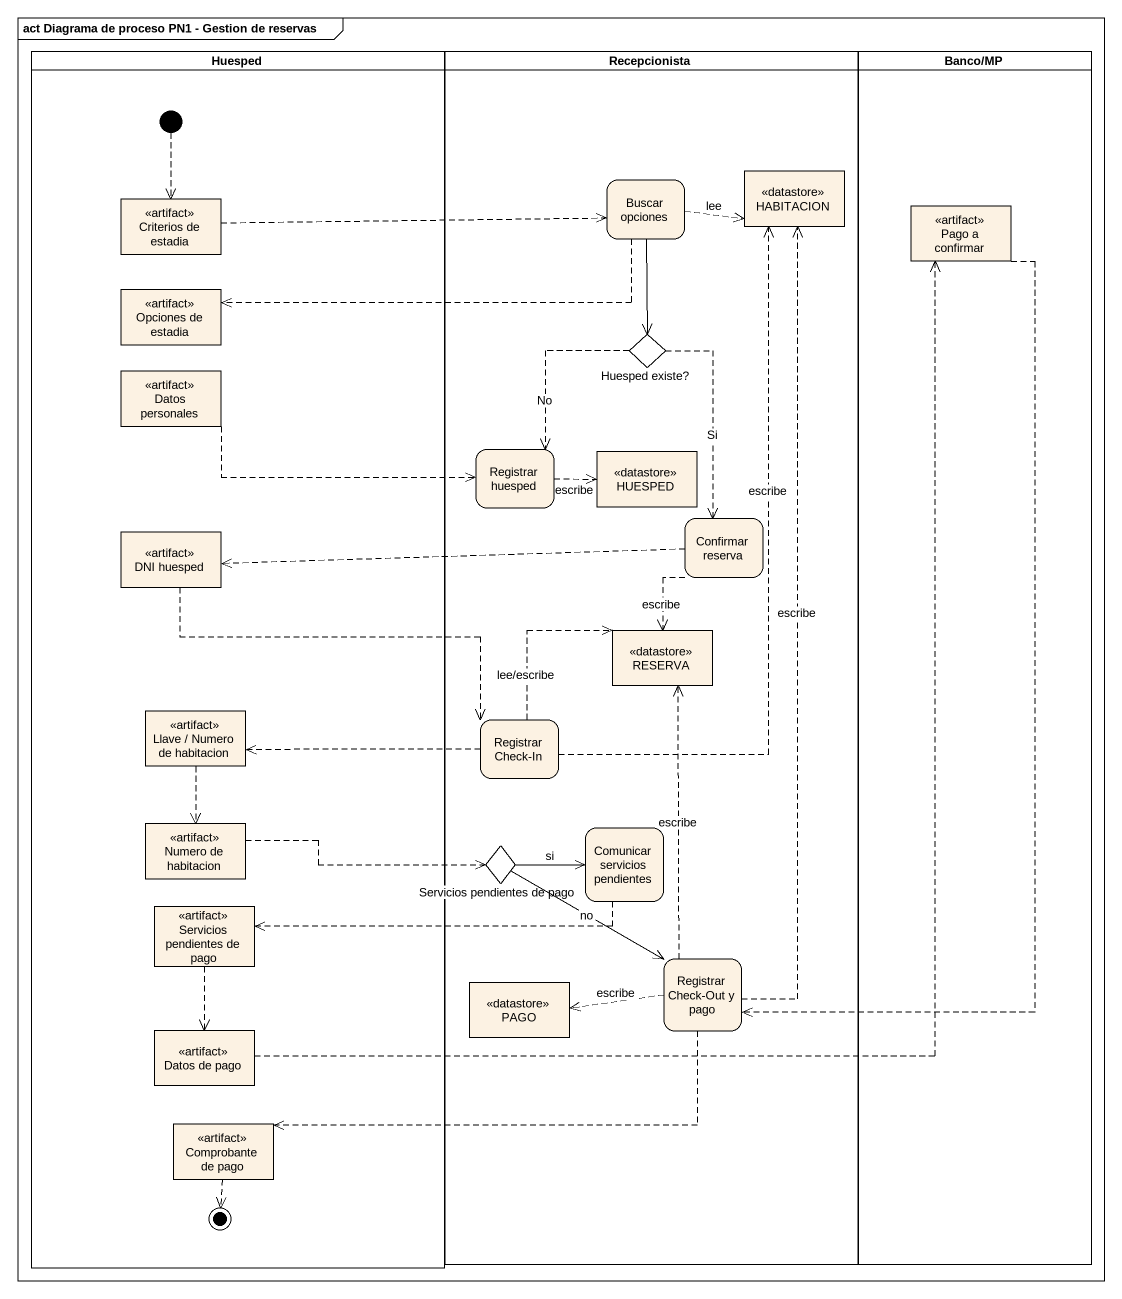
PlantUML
@startuml
mainframe act Diagrama de proceso PN1 - Gestion de reservas
hide empty description
state Huesped <<partition>> {
  state "Criterios de estadia" as Criterios_de_estadia <<artifact>>
  state "Opciones de estadia" as Opciones_de_estadia <<artifact>>
  state "Datos personales" as Datos_personales <<artifact>>
  state "DNI huesped" as DNI_huesped <<artifact>>
  state "Llave / Numero de habitacion" as Llave_Numero_de_habitacion <<artifact>>
  state "Numero de habitacion" as Numero_de_habitacion <<artifact>>
  state "Servicios pendientes de pago" as Servicios_pendientes_de_pago_2 <<artifact>>
  state "Datos de pago" as Datos_de_pago <<artifact>>
  state "Comprobante de pago" as Comprobante_de_pago <<artifact>>
  [*] -[dashed]-> Criterios_de_estadia
  Comprobante_de_pago -[dashed]-> [*]
}
state Recepcionista <<partition>> {
  state "Buscar opciones" as Buscar_opciones
  state HABITACION <<datastore>>
  state "Huesped existe?" as Huesped_existe <<choice>>
  state "Registrar huesped" as Registrar_huesped
  state HUESPED <<datastore>>
  state "Confirmar reserva" as Confirmar_reserva
  state RESERVA <<datastore>>
  state "Registrar Check-In" as Registrar_Check_In
  state "Servicios pendientes de pago" as Servicios_pendientes_de_pago <<choice>>
  state "Comunicar servicios pendientes" as Comunicar_servicios
  state PAGO <<datastore>>
  state "Registrar Check-Out y pago" as Registrar_Check_Out_y_pago
}
state "Banco/MP" as Banco_MP <<partition>> {
  state "Pago a confirmar" as Pago_a_confirmar <<artifact>>
}
Buscar_opciones -right[dashed]-> HABITACION : lee
Buscar_opciones -left[dashed]-> Opciones_de_estadia
Buscar_opciones --> Huesped_existe
Criterios_de_estadia -right[dashed]-> Buscar_opciones
Pago_a_confirmar -[dashed]-> Registrar_Check_Out_y_pago
Huesped_existe -[dashed]-> Registrar_huesped : No
Huesped_existe -[dashed]-> Confirmar_reserva : Si
Datos_personales -right[dashed]-> Registrar_huesped
Registrar_huesped -right[dashed]-> HUESPED : escribe
DNI_huesped -right[dashed]-> Registrar_Check_In
Confirmar_reserva -left[dashed]-> DNI_huesped
Confirmar_reserva -[dashed]-> RESERVA : escribe
Llave_Numero_de_habitacion -[dashed]-> Numero_de_habitacion
Registrar_Check_In -up[dashed]-> HABITACION : escribe
Registrar_Check_In -up[dashed]-> RESERVA : lee/escribe
Registrar_Check_In -left[dashed]-> Llave_Numero_de_habitacion
Numero_de_habitacion -right[dashed]-> Servicios_pendientes_de_pago
Servicios_pendientes_de_pago -right-> Comunicar_servicios : si
Servicios_pendientes_de_pago --> Registrar_Check_Out_y_pago : no
Comunicar_servicios -left[dashed]-> Servicios_pendientes_de_pago_2
Servicios_pendientes_de_pago_2 -[dashed]-> Datos_de_pago
Registrar_Check_Out_y_pago -up[dashed]-> HABITACION : escribe
Registrar_Check_Out_y_pago -up[dashed]-> RESERVA : escribe
Registrar_Check_Out_y_pago -left[dashed]-> PAGO : escribe
Registrar_Check_Out_y_pago -left[dashed]-> Comprobante_de_pago
Datos_de_pago -up[dashed]-> Pago_a_confirmar
@enduml
